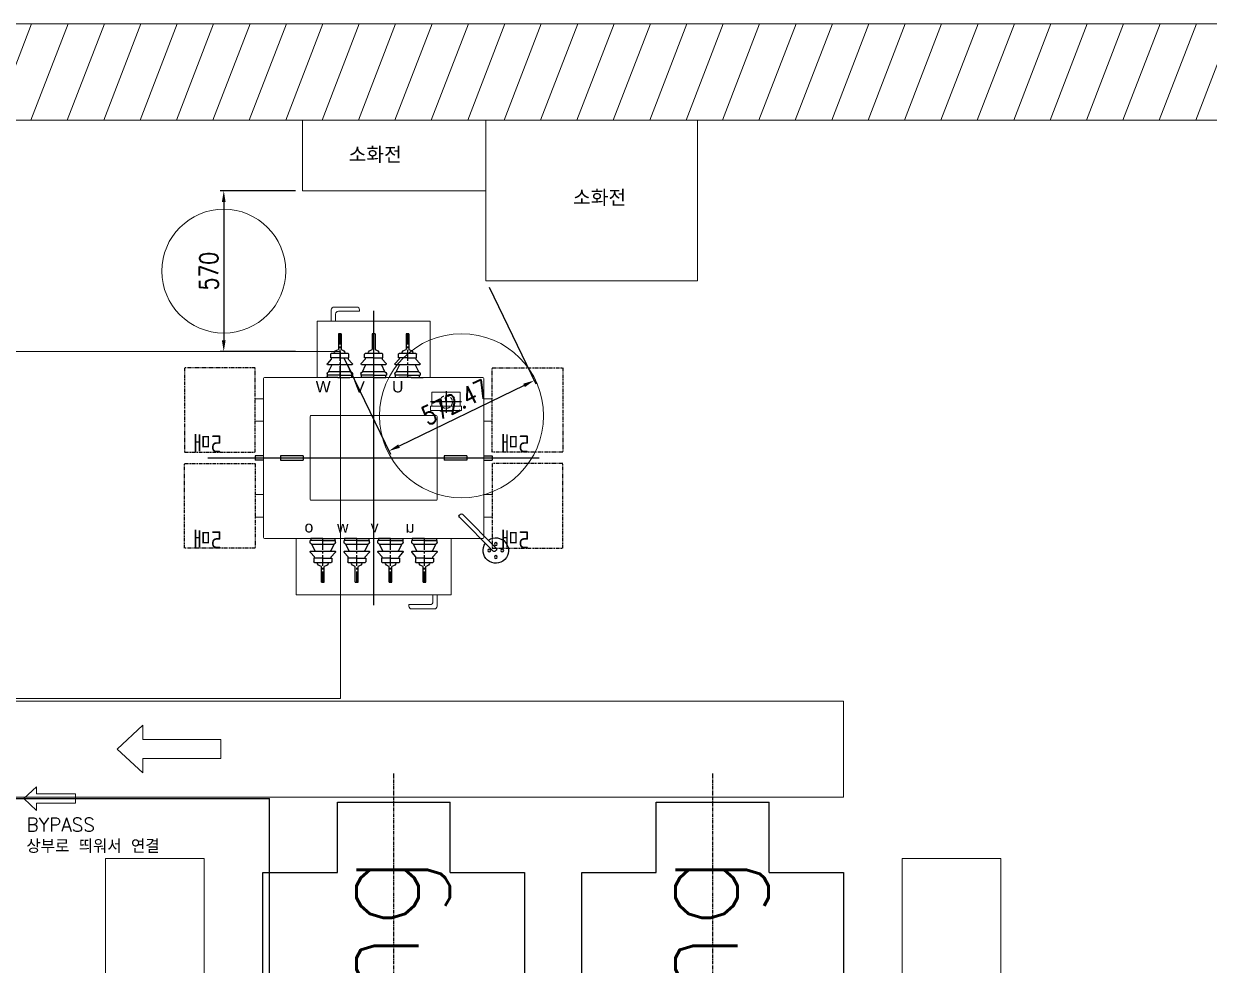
# Model space of a CAD drawing. Header units: millimetres. Extents: x -32759 to 129432, y 390 to 54305.
# Drawn here: x 27232 to 31433, y 28950 to 32288 of the extents above; entities that cross this region are included whole.
import ezdxf

# ---------------------------------------------------------------- set-up
doc = ezdxf.new("R2010")
doc.units = ezdxf.units.MM
for name, pattern in [('CENTER', [2, 1.25, -0.25, 0.25, -0.25]), ('CENTER2', [28.575, 19.05, -3.175, 3.175, -3.175]), ('HIDDENX2', [19.05, 12.7, -6.35]), ('PHANTOMX2', [5, 2.5, -0.5, 0.5, -0.5, 0.5, -0.5])]:
    doc.linetypes.add(name, pattern=pattern)
for name, color, linetype in [('08a', 11, 'Continuous'), ('_0', 3, 'Continuous'), ('CENTER', 1, 'CENTER'), ('CL', 1, 'CENTER'), ('FRAME 050', 6, 'Continuous'), ('가상선', 6, 'PHANTOMX2'), ('붓싱', 4, 'Continuous'), ('중심선', 1, 'CENTER2')]:
    doc.layers.add(name, color=color, linetype=linetype)
doc.layers.add('_BODY', color=7, linetype='Continuous', lineweight=13)
doc.styles.add('ISO Proportional', font='isocp')
doc.styles.add('ROAMNS', font='romans.shx', dxfattribs={"width": 0.8, "bigfont": 'whgtxt.shx'})
doc.styles.get("Standard").update_dxf_attribs({"font": 'arial.ttf'})
doc.styles.add('한글', font='romans.shx', dxfattribs={"height": 4, "bigfont": 'whgtxt.shx'})
doc.dimstyles.new('20 한덕_도면칫수', dxfattribs={"dimscale": 20, "dimtxt": 3.3, "dimasz": 2, "dimexe": 0.65, "dimexo": 1.25, "dimgap": 1, "dimtad": 1, "dimdsep": 46, "dimtxsty": 'ROAMNS', "dimcen": 0, "dimclrd": 7, "dimclre": 7, "dimclrt": 2, "dimadec": 0, "dimazin": 2, "dimtp": 0.1, "dimtm": 0.1, "dimtfac": 0.71, "dimtmove": 0, "dimatfit": 3, "dimfxl": 1, "dimlwd": -1, "dimlwe": -1, "dimarcsym": 1})

# ---------------------------------------------------------------- blocks, each defined once
blk = doc.blocks.new('A$C2FD65325')
for p, q in [((720, 1060), (720, 1055)), ((720, 1055), (795, 1055)), ((810, 1070), (730, 1070)), ((820, 1020), (820, 1060)), ((870, 1020), (470, 1020)), ((470, 1020), (470, 820)), ((805, 1020), (805, 1045)), ((870, 1020), (870, 820)), ((280, 817), (280, 253)), ((1057, 820), (283, 820)), ((1060, 817), (1060, 253)), ((463.3, 768.5), (363.3, 768.5)), ((363.3, 718.5), (363.3, 768.5)), ((463.3, 718.5), (463.3, 768.5)), ((250, 745), (280, 745)), ((358.3, 703.5), (358.3, 718.5)), ((468.3, 718.5), (358.3, 718.5)), ((468.3, 703.5), (468.3, 718.5)), ((1090, 745), (1060, 745)), ((468.3, 703.5), (358.3, 703.5)), ((390.8, 703.5), (393.3, 701)), ((433.3, 701), (393.3, 701)), ((435.8, 703.5), (433.3, 701)), ((445, 682), (445, 388)), ((448, 685), (892, 685)), ((895, 682), (895, 388)), ((250, 665), (280, 665)), ((1090, 665), (1060, 665)), ((250, 405), (280, 405)), ((448, 385), (892, 385)), ((1090, 405), (1060, 405)), ((250, 325), (280, 325)), ((1090, 325), (1060, 325)), ((1057, 250), (283, 250)), ((395, 250), (395, 50)), ((945, 250), (945, 50)), ((945, 50), (395, 50)), ((445, 50), (445, 10)), ((460, 50), (460, 25)), ((455, 0), (535, 0)), ((545, 15), (470, 15)), ((545, 10), (545, 15))]:
    blk.add_line(p, q)
at = {"linetype": 'HIDDENX2'}
blk.add_circle((413.3, 733.5), 22.5, dxfattribs=at)
for centre, radius, start, end in [((730, 1060), 10, 90, 180), ((795, 1045), 10, 0, 90), ((810, 1060), 10, 0, 90), ((283, 817), 3, 90, 180), ((1057, 817), 3, 0, 90), ((448, 682), 3, 90, 180), ((892, 682), 3, 0, 90), ((448, 388), 3, 180, 270), ((892, 388), 3, 270, 0), ((283, 253), 3, 180, 270), ((1057, 253), 3, 270, 0), ((455, 10), 10, 180, 270), ((470, 25), 10, 180, 270), ((535, 10), 10, 270, 0)]:
    blk.add_arc(centre, radius, start, end)
at = {"layer": 'CENTER'}
for p, q in [((413.3, 772.2), (413.3, 694.7)), ((358.3, 733.5), (468.3, 733.5))]:
    blk.add_line(p, q, dxfattribs=at)
at = {"layer": '가상선', "ltscale": 5}
for points in [[(0, 555), (250, 555), (250, 855), (0, 855)], [(1340, 555), (1090, 555), (1090, 855), (1340, 855)], [(0, 515), (250, 515), (250, 215), (0, 215)], [(1340, 515), (1090, 515), (1090, 215), (1340, 215)]]:
    blk.add_lwpolyline(points, close=True, dxfattribs=at)
at = {"layer": '붓싱'}
for p, q in [((545, 975), (545, 919.2)), ((545, 975), (555, 975)), ((555, 975), (555, 919.2)), ((665, 975), (665, 919.2)), ((665, 975), (675, 975)), ((675, 975), (675, 919.2)), ((785, 975), (785, 919.2)), ((785, 975), (795, 975)), ((795, 975), (795, 919.2)), ((520, 885), (506.1, 870.3)), ((518, 890), (518, 903)), ((550, 890), (518, 890)), ((520, 905), (580, 905)), ((520, 890), (520, 885)), ((550, 890), (582, 890)), ((580, 890), (580, 885)), ((580, 885), (593.9, 870.3)), ((582, 890), (582, 903)), ((640, 885), (626.1, 870.3)), ((638, 890), (638, 903)), ((670, 890), (638, 890)), ((640, 905), (700, 905)), ((640, 890), (640, 885)), ((670, 890), (702, 890)), ((700, 890), (700, 885)), ((700, 885), (713.9, 870.3)), ((702, 890), (702, 903)), ((760, 885), (746.1, 870.3)), ((758, 890), (758, 903)), ((790, 890), (758, 890)), ((760, 905), (820, 905)), ((760, 890), (760, 885)), ((790, 890), (822, 890)), ((820, 890), (820, 885)), ((820, 885), (833.9, 870.3)), ((822, 890), (822, 903)), ((508.1, 865), (591.9, 865)), ((510, 840), (521.5, 863.5)), ((590, 840), (578.5, 863.5)), ((628.1, 865), (711.9, 865)), ((630, 840), (641.5, 863.5)), ((710, 840), (698.5, 863.5)), ((748.1, 865), (831.9, 865)), ((750, 840), (761.5, 863.5)), ((830, 840), (818.5, 863.5)), ((537.4, 820), (494.4, 820)), ((505, 835), (505, 828)), ((550, 828), (505, 828)), ((507, 820), (507, 828)), ((510, 840), (590, 840)), ((537.4, 820), (580.4, 820)), ((550, 828), (595, 828)), ((593, 820), (593, 828)), ((595, 835), (595, 828)), ((625, 835), (625, 828)), ((670, 828), (625, 828)), ((627, 820), (627, 828)), ((670, 820), (627, 820)), ((630, 840), (710, 840)), ((670, 828), (715, 828)), ((670, 820), (713, 820)), ((713, 820), (713, 828)), ((715, 835), (715, 828)), ((745, 835), (745, 828)), ((790, 828), (745, 828)), ((747, 820), (747, 828)), ((750, 840), (830, 840)), ((796.8, 820), (753.8, 820)), ((790, 828), (835, 828)), ((796.8, 820), (839.8, 820)), ((833, 820), (833, 828)), ((835, 835), (835, 828)), ((280, 542.7), (250, 542.7)), ((250, 542.7), (250, 527.7)), ((250, 542.7), (250, 527.7)), ((280, 542.7), (250, 542.7)), ((280, 542.7), (250, 542.7)), ((250, 542.7), (250, 527.7)), ((280, 527.7), (250, 527.7)), ((280, 527.7), (250, 527.7)), ((280, 527.7), (250, 527.7)), ((340, 542.6), (420, 542.5)), ((340, 542.5), (340, 527.5)), ((340, 527.6), (420, 527.5)), ((420, 542.5), (420, 527.5)), ((920, 542.6), (920, 527.6)), ((920, 542.6), (1000, 542.6)), ((1000, 527.7), (920, 527.6)), ((1000, 542.6), (1000, 527.7)), ((1060, 542.7), (1090, 542.7)), ((1060, 542.7), (1090, 542.7)), ((1060, 542.7), (1090, 542.7)), ((1060, 527.7), (1090, 527.7)), ((1060, 527.7), (1090, 527.7)), ((1060, 527.7), (1090, 527.7)), ((1090, 542.7), (1090, 527.7)), ((1090, 542.7), (1090, 527.7)), ((1090, 542.7), (1090, 527.7)), ((355.6, 335.9), (235.3, 215.7)), ((366.2, 325.3), (246, 205.1)), ((362.6, 335.9), (366.2, 332.4)), ((490, 242), (445, 242)), ((445, 235), (445, 242)), ((490, 250), (447, 250)), ((447, 250), (447, 242)), ((450, 230), (461.5, 206.5)), ((530, 230), (450, 230)), ((490, 250), (533, 250)), ((490, 242), (535, 242)), ((530, 230), (518.5, 206.5)), ((533, 250), (533, 242)), ((535, 235), (535, 242)), ((610, 242), (565, 242)), ((565, 235), (565, 242)), ((610, 250), (567, 250)), ((567, 250), (567, 242)), ((570, 230), (581.5, 206.5)), ((650, 230), (570, 230)), ((610, 250), (653, 250)), ((610, 242), (655, 242)), ((650, 230), (638.5, 206.5)), ((653, 250), (653, 242)), ((655, 235), (655, 242)), ((730, 242), (685, 242)), ((685, 235), (685, 242)), ((730, 250), (687, 250)), ((687, 250), (687, 242)), ((690, 230), (701.5, 206.5)), ((770, 230), (690, 230)), ((730, 250), (773, 250)), ((730, 242), (775, 242)), ((770, 230), (758.5, 206.5)), ((773, 250), (773, 242)), ((775, 235), (775, 242)), ((850, 242), (805, 242)), ((805, 235), (805, 242)), ((850, 250), (807, 250)), ((807, 250), (807, 242)), ((810, 230), (821.5, 206.5)), ((890, 230), (810, 230)), ((850, 250), (893, 250)), ((850, 242), (895, 242)), ((890, 230), (878.5, 206.5)), ((893, 250), (893, 242)), ((895, 235), (895, 242)), ((235.3, 208.6), (238.9, 205.1)), ((460, 185), (446.1, 199.7)), ((531.9, 205), (448.1, 205)), ((490, 180), (458, 180)), ((458, 180), (458, 167)), ((460, 180), (460, 185)), ((490, 180), (522, 180)), ((520, 185), (533.9, 199.7)), ((520, 180), (520, 185)), ((522, 180), (522, 167)), ((580, 185), (566.1, 199.7)), ((651.9, 205), (568.1, 205)), ((610, 180), (578, 180)), ((578, 180), (578, 167)), ((580, 180), (580, 185)), ((610, 180), (642, 180)), ((640, 185), (653.9, 199.7)), ((640, 180), (640, 185)), ((642, 180), (642, 167)), ((700, 185), (686.1, 199.7)), ((771.9, 205), (688.1, 205)), ((730, 180), (698, 180)), ((698, 180), (698, 167)), ((700, 180), (700, 185)), ((730, 180), (762, 180)), ((760, 185), (773.9, 199.7)), ((760, 180), (760, 185)), ((762, 180), (762, 167)), ((820, 185), (806.1, 199.7)), ((891.9, 205), (808.1, 205)), ((850, 180), (818, 180)), ((818, 180), (818, 167)), ((820, 180), (820, 185)), ((850, 180), (882, 180)), ((880, 185), (893.9, 199.7)), ((880, 180), (880, 185)), ((882, 180), (882, 167)), ((520, 165), (460, 165)), ((485, 95), (485, 150.8)), ((495, 95), (495, 150.8)), ((640, 165), (580, 165)), ((605, 95), (605, 150.8)), ((615, 95), (615, 150.8)), ((760, 165), (700, 165)), ((725, 95), (725, 150.8)), ((735, 95), (735, 150.8)), ((880, 165), (820, 165)), ((845, 95), (845, 150.8)), ((855, 95), (855, 150.8)), ((495, 95), (485, 95)), ((615, 95), (605, 95)), ((735, 95), (725, 95)), ((855, 95), (845, 95))]:
    blk.add_line(p, q, dxfattribs=at)
for centre in [(214.2, 206.8), (237.1, 229.8), (260.1, 206.8), (237.1, 183.9)]:
    blk.add_circle(centre, 5, dxfattribs=at)
for centre, radius, start, end in [((520, 903), 2, 90, 180), ((548.1, 900.1), 19.4, 99.0673, 165.3482), ((551.9, 900.1), 19.4, 14.6518, 80.9327), ((580, 903), 2, 0, 90), ((640, 903), 2, 90, 180), ((668.1, 900.1), 19.4, 99.0673, 165.3482), ((671.9, 900.1), 19.4, 14.6518, 80.9327), ((700, 903), 2, 0, 90), ((760, 903), 2, 90, 180), ((788.1, 900.1), 19.4, 99.0673, 165.3482), ((791.9, 900.1), 19.4, 14.6518, 80.9327), ((820, 903), 2, 0, 90), ((508.1, 868), 3, 130.6722, 270), ((520.7, 864), 1, 328.0849, 90), ((579.3, 864), 1, 90, 211.9151), ((591.9, 868), 3, 270, 49.3278), ((628.1, 868), 3, 130.6722, 270), ((640.7, 864), 1, 328.0849, 90), ((699.3, 864), 1, 90, 211.9151), ((711.9, 868), 3, 270, 49.3278), ((748.1, 868), 3, 130.6722, 270), ((760.7, 864), 1, 328.0849, 90), ((819.3, 864), 1, 90, 211.9151), ((831.9, 868), 3, 270, 49.3278), ((510, 835), 5, 90, 180), ((590, 835), 5, 0, 90), ((630, 835), 5, 90, 180), ((710, 835), 5, 0, 90), ((750, 835), 5, 90, 180), ((830, 835), 5, 0, 90), ((359.1, 332.4), 5, 45, 135), ((362.6, 328.8), 5, 315, 45), ((237.1, 206.8), 45, 54.5941, 35.4059), ((238.9, 212.1), 5, 135, 225), ((450, 235), 5, 180, 270), ((530, 235), 5, 270, 0), ((570, 235), 5, 180, 270), ((650, 235), 5, 270, 0), ((690, 235), 5, 180, 270), ((770, 235), 5, 270, 0), ((810, 235), 5, 180, 270), ((890, 235), 5, 270, 0), ((242.4, 208.6), 5, 225, 315), ((448.1, 202), 3, 90, 229.3278), ((460.7, 206), 1, 270, 31.9151), ((519.3, 206), 1, 148.0849, 270), ((531.9, 202), 3, 310.6722, 90), ((568.1, 202), 3, 90, 229.3278), ((580.7, 206), 1, 270, 31.9151), ((639.3, 206), 1, 148.0849, 270), ((651.9, 202), 3, 310.6722, 90), ((688.1, 202), 3, 90, 229.3278), ((700.7, 206), 1, 270, 31.9151), ((759.3, 206), 1, 148.0849, 270), ((771.9, 202), 3, 310.6722, 90), ((808.1, 202), 3, 90, 229.3278), ((820.7, 206), 1, 270, 31.9151), ((879.3, 206), 1, 148.0849, 270), ((891.9, 202), 3, 310.6722, 90), ((460, 167), 2, 180, 270), ((488.1, 169.9), 19.4, 194.6518, 260.9327), ((491.9, 169.9), 19.4, 279.0673, 345.3482), ((520, 167), 2, 270, 0), ((580, 167), 2, 180, 270), ((608.1, 169.9), 19.4, 194.6518, 260.9327), ((611.9, 169.9), 19.4, 279.0673, 345.3482), ((640, 167), 2, 270, 0), ((700, 167), 2, 180, 270), ((728.1, 169.9), 19.4, 194.6518, 260.9327), ((731.9, 169.9), 19.4, 279.0673, 345.3482), ((760, 167), 2, 270, 0), ((820, 167), 2, 180, 270), ((848.1, 169.9), 19.4, 194.6518, 260.9327), ((851.9, 169.9), 19.4, 279.0673, 345.3482), ((880, 167), 2, 270, 0)]:
    blk.add_arc(centre, radius, start, end, dxfattribs=at)
at = {"layer": '중심선', "ltscale": 0.1}
for p, q in [((670, 1057), (670, 13)), ((1257, 535), (83, 535))]:
    blk.add_line(p, q, dxfattribs=at)
at = {"layer": '중심선', "ltscale": 2}
for p, q in [((550, 975), (550, 820)), ((670, 975), (670, 820)), ((790, 975), (790, 820)), ((490, 95), (490, 250)), ((610, 95), (610, 250)), ((730, 95), (730, 250)), ((850, 95), (850, 250))]:
    blk.add_line(p, q, dxfattribs=at)
at = {"color": 2, "char_height": 40, "attachment_point": 5}
for s, insert in [('U', (584.6, 787.1)), ('V', (720.2, 786.4)), ('W', (848.7, 787.8)), ('u', (541.1, 289.8)), ('v', (666.6, 291.6)), ('w', (779.3, 290.8)), ('o', (899.3, 290.8))]:
    blk.add_mtext(s, dxfattribs=dict(at, insert=insert))
at = {"layer": 'FRAME 050', "char_height": 60, "width": 1128.34, "attachment_point": 5, "style": 'ISO Proportional'}
for insert in [(169.6, 585), (1259.6, 585), (169.6, 245), (1259.6, 245)]:
    blk.add_mtext('5{\\Fromans,whgtxt|c129;매}', dxfattribs=dict(at, insert=insert))
blk = doc.blocks.new('oiyyguy')
at = {"color": 1}
for p, q in [((102043, 13710.6), (102793, 13710.6)), ((102043, 13710.6), (102043, 13140.6)), ((102793, 13710.6), (102793, 13140.6)), ((102043, 13140.6), (102793, 13140.6))]:
    blk.add_line(p, q, dxfattribs=at)
blk = doc.blocks.new('uiypoi0')
at = {"color": 1}
for p, q in [((101795.3, 13710.6), (101145.3, 13710.6)), ((101145.3, 13710.6), (101145.3, 13460.6)), ((101795.3, 13710.6), (101795.3, 13460.6)), ((101795.3, 13460.6), (101145.3, 13460.6))]:
    blk.add_line(p, q, dxfattribs=at)
blk = doc.blocks.new('asfsffsa')
at = {"ltscale": 0.5}
for p, q in [((419143.3, 273808.5), (421525.3, 273808.5)), ((419143.3, 273545), (419143.3, 273808.5)), ((421525.3, 273808.5), (421525.3, 273545)), ((418743.3, 273145), (418743.3, 273545)), ((418743.3, 273545), (419143.3, 273545)), ((421525.3, 273545), (421775.3, 273545)), ((421775.3, 273545), (421775.3, 273145)), ((418743.3, 273145), (419143.3, 273145)), ((419143.3, 272881.5), (419143.3, 273145)), ((421525.3, 273145), (421525.3, 272881.5)), ((421525.3, 273145), (421775.3, 273145)), ((421525.3, 272881.5), (419143.3, 272881.5))]:
    blk.add_line(p, q, dxfattribs=at)
at = {"layer": 'CL', "ltscale": 10}
blk.add_line((418641.3, 273345), (421877.3, 273345), dxfattribs=at)
at = {"color": 2, "ltscale": 0.5, "insert": (419383.2, 273587.4), "char_height": 330.35, "width": 145852.192, "attachment_point": 1, "style": '한글'}
blk.add_mtext('tempering', dxfattribs=at)
blk = doc.blocks.new('uiho')
at = {"color": 0, "ltscale": 0.5}
for p, q in [((83515.3, 13224), (83515.3, 13624)), ((84215.3, 13224), (84215.3, 13624)), ((84645.3, 13224), (84645.3, 13624)), ((85345.3, 13224), (85345.3, 13624)), ((84215.3, 13224), (83515.3, 13224)), ((85345.3, 13224), (84645.3, 13224))]:
    blk.add_line(p, q, dxfattribs=at)
at = {"layer": '08a', "extrusion": (0, 0, -1), "zscale": -1, "rotation": 90}
for p in [(189479.7, -405519.3), (188349.7, -405519.3)]:
    blk.add_blockref('asfsffsa', p, dxfattribs=at)
blk = doc.blocks.new('y8e5ey')
at = {"color": 6, "extrusion": (0, 0, -1), "zscale": -1, "rotation": 359.9999999999524}
blk.add_blockref('uiho', (-181591.687, 0), dxfattribs=at)
blk = doc.blocks.new('uyotyr')
at = {"color": 6}
for p, q in [((85585.5, 18298.5), (86965.5, 18298.5)), ((85585.5, 18298.5), (85585.5, 17068.5)), ((86965.5, 18298.5), (86965.5, 17068.5)), ((85585.5, 17068.5), (86965.5, 17068.5))]:
    blk.add_line(p, q, dxfattribs=at)
blk = doc.blocks.new('7yie')
at = {"color": 6}
for p, q in [((91752.9, 16198.1), (91752.9, 16688.1)), ((91752.9, 16688.1), (92102.9, 16688.1)), ((92102.9, 16198.1), (92102.9, 16688.1)), ((91732.9, 16613.1), (88475.9, 16613.1)), ((88475.9, 16273.1), (88475.9, 16613.1)), ((91732.9, 16273.1), (91732.9, 16613.1)), ((91732.9, 16273.1), (88475.9, 16273.1)), ((91752.9, 16198.1), (92102.9, 16198.1))]:
    blk.add_line(p, q, dxfattribs=at)
at = {"ltscale": 0.5}
blk.add_line((92174.9, 16341.1), (92134.9, 16341.1), dxfattribs=at)
blk = doc.blocks.new('t7et')
for p, q in [((109054.4, 19015), (120984.6, 19015)), ((115761.5, 18673.1), (115893.2, 19015)), ((115890.5, 18673.1), (116022.2, 19015)), ((116019.5, 18673.1), (116151.2, 19015)), ((116148.5, 18673.1), (116280.2, 19015)), ((116277.5, 18673.1), (116409.1, 19015)), ((116406.5, 18673.1), (116538.1, 19015)), ((116535.4, 18673.1), (116667.1, 19015)), ((116664.4, 18673.1), (116796.1, 19015)), ((116793.4, 18673.1), (116925.1, 19015)), ((116922.4, 18673.1), (117054.1, 19015)), ((117051.4, 18673.1), (117183, 19015)), ((117180.4, 18673.1), (117312, 19015)), ((117309.3, 18673.1), (117441, 19015)), ((117438.3, 18673.1), (117570, 19015)), ((117567.3, 18673.1), (117699, 19015)), ((117696.3, 18673.1), (117828, 19015)), ((117825.3, 18673.1), (117956.9, 19015)), ((117954.3, 18673.1), (118085.9, 19015)), ((118083.2, 18673.1), (118214.9, 19015)), ((118212.2, 18673.1), (118343.9, 19015)), ((118341.2, 18673.1), (118472.9, 19015)), ((118470.2, 18673.1), (118601.9, 19015)), ((118599.2, 18673.1), (118730.8, 19015)), ((118728.2, 18673.1), (118859.8, 19015)), ((118857.1, 18673.1), (118988.8, 19015)), ((118986.1, 18673.1), (119117.8, 19015)), ((119115.1, 18673.1), (119246.8, 19015)), ((119244.1, 18673.1), (119375.8, 19015)), ((119373.1, 18673.1), (119504.7, 19015)), ((119502.1, 18673.1), (119633.7, 19015)), ((119631, 18673.1), (119762.7, 19015)), ((119760, 18673.1), (119891.7, 19015)), ((119889, 18673.1), (120020.7, 19015)), ((120018, 18673.1), (120149.7, 19015)), ((109054.4, 18673.1), (120984.6, 18673.1))]:
    blk.add_line(p, q)
blk = doc.blocks.new('*D1374')
at = {"layer": '_0', "color": 7, "linetype": 'ByBlock', "transparency": 16777216}
for p, q in [((10843.8, 11280.5), (11009.7, 10938.7)), ((10328.8, 11030.5), (10494.7, 10688.7)), ((10968.1, 10932.9), (10525, 10717.8))]:
    blk.add_line(p, q, dxfattribs=at)
at = {"layer": '_0', "color": 7, "transparency": 16777216}
for points in [[(10965.2, 10938.9), (10971, 10926.9), (11004.1, 10950.4)], [(10522.1, 10723.8), (10528, 10711.8), (10489.1, 10700.4)]]:
    blk.add_solid(points, dxfattribs=at)
at = {"layer": 'Defpoints', "color": 0, "transparency": 16777216}
for p in [(10832.9, 11303), (10317.9, 11053), (10489.1, 10700.4)]:
    blk.add_point(p, dxfattribs=at)
at = {"layer": '_0', "color": 2, "transparency": 16777216, "insert": (10723.4, 10873), "char_height": 66, "attachment_point": 5, "rotation": 25.8936, "style": 'ROAMNS'}
blk.add_mtext('572.47', dxfattribs=at)
blk = doc.blocks.new('*D1375')
at = {"layer": '_0', "color": 7, "linetype": 'ByBlock', "transparency": 16777216}
for p, q in [((10157.9, 11623), (9890.9, 11623)), ((9903.9, 11583), (9903.9, 11093)), ((10157.9, 11053), (9890.9, 11053))]:
    blk.add_line(p, q, dxfattribs=at)
at = {"layer": '_0', "color": 7, "transparency": 16777216}
for points in [[(9897.2, 11583), (9910.5, 11583), (9903.9, 11623)], [(9897.2, 11093), (9910.5, 11093), (9903.9, 11053)]]:
    blk.add_solid(points, dxfattribs=at)
at = {"layer": 'Defpoints', "color": 0, "transparency": 16777216}
for p in [(10182.9, 11623), (9903.9, 11053), (10182.9, 11053)]:
    blk.add_point(p, dxfattribs=at)
at = {"layer": '_0', "color": 2, "transparency": 16777216, "insert": (9850.9, 11338), "char_height": 66, "attachment_point": 5, "rotation": 90, "style": 'ROAMNS'}
blk.add_mtext('570', dxfattribs=at)
blk = doc.blocks.new('t78w4w')
at = {"color": 7}
for p, q in [((120984.7, 14332), (120634.7, 14332)), ((120634.7, 14332), (120634.7, 13229.6)), ((120984.7, 14332), (120984.7, 13229.6)), ((120634.7, 13229.6), (120984.7, 13229.6))]:
    blk.add_line(p, q, dxfattribs=at)
blk = doc.blocks.new('1')
at = {"color": 2}
for centre, radius in [((9903.877, 11338.02), 219.409), ((10746.564, 10825.356), 290.809)]:
    blk.add_circle(centre, radius, dxfattribs=at)
blk.add_blockref('t7et', (-106670.016, -6800.077))
at = {"color": 1}
for name, p in [('uiypoi0', (-90962.439, -1837.539)), ('oiyyguy', (-91210.114, -1837.539))]:
    blk.add_blockref(name, p, dxfattribs=at)
at = {"color": 6, "xscale": -1}
blk.add_blockref('uyotyr', (95903.348, -7245.457), dxfattribs=at)
at = {"color": 6}
blk.add_blockref('y8e5ey', (-86090.027, -6800.077), dxfattribs=at)
at = {"color": 2}
for p in [(10346.366, 11726.435), (11141.608, 11574.148)]:
    blk.add_text('소화전', height=50, dxfattribs=at).set_placement(p)
at = {"layer": '_0'}
for p1, p2, distance, picture, middle in [((10182.868, 11623.02), (10182.868, 11053.02), -278.991, '*D1375', (9850.877, 11338.02)), ((10832.868, 11303.02), (10317.868, 11053.02), 392.02, '*D1374', (10723.419, 10873.036))]:
    dim = blk.add_aligned_dim(p1=p1, p2=p2, distance=distance, dimstyle='20 한덕_도면칫수', dxfattribs=at)
    dim.commit()
    dim.dimension.update_dxf_attribs({"geometry": picture, "text_midpoint": middle})
at = {"color": 1}
blk.add_lwpolyline([(9526.351, 9643.96), (9616.602, 9728.073), (9616.602, 9677.188), (9893.014, 9677.188), (9893.014, 9610.731), (9616.602, 9610.731), (9616.602, 9559.847)], close=True, dxfattribs=at)
at = {"color": 6, "xscale": -1}
blk.add_blockref('7yie', (100575.763, -6800.077), dxfattribs=at)
at = {"xscale": -1}
blk.add_blockref('t78w4w', (130469.422, -5076.077), dxfattribs=at)
blk.add_blockref('t78w4w', (-108326.686, -5076.077))
blk = doc.blocks.new('sdfgsdfgcxvxbxcv')
at = {"color": 1}
blk.add_lwpolyline([(275576.339, 142261.131), (275621.464, 142303.187), (275621.464, 142277.745), (275759.67, 142277.745), (275759.67, 142244.517), (275621.464, 142244.517), (275621.464, 142219.075)], close=True, dxfattribs=at)
at = {"layer": '_0', "color": 4}
for p in [(274293.907, 142261.131), (276446.743, 138634.68)]:
    blk.add_line(p, (276446.743, 142261.131), dxfattribs=at)
at = {"xscale": -1}
blk.add_blockref('A$C2FD65325', (277486.058, 142933.636), dxfattribs=at)
at = {"layer": '_0', "color": 4, "style": '한글'}
for s, p in [('BYPASS ', (275585.533, 142144.636)), ('상부로 띄워서 연결', (275585.533, 142068.276))]:
    blk.add_text(s, height=48, dxfattribs=at).set_placement(p)
blk.add_blockref('1', (266381.038, 132792.991))

msp = doc.modelspace()

# ---------------------------------------------------------------- block references
at = {"layer": '_BODY'}
msp.add_blockref('sdfgsdfgcxvxbxcv', (-248343.9, -112720), dxfattribs=at)

doc.saveas('drawing.dxf')
